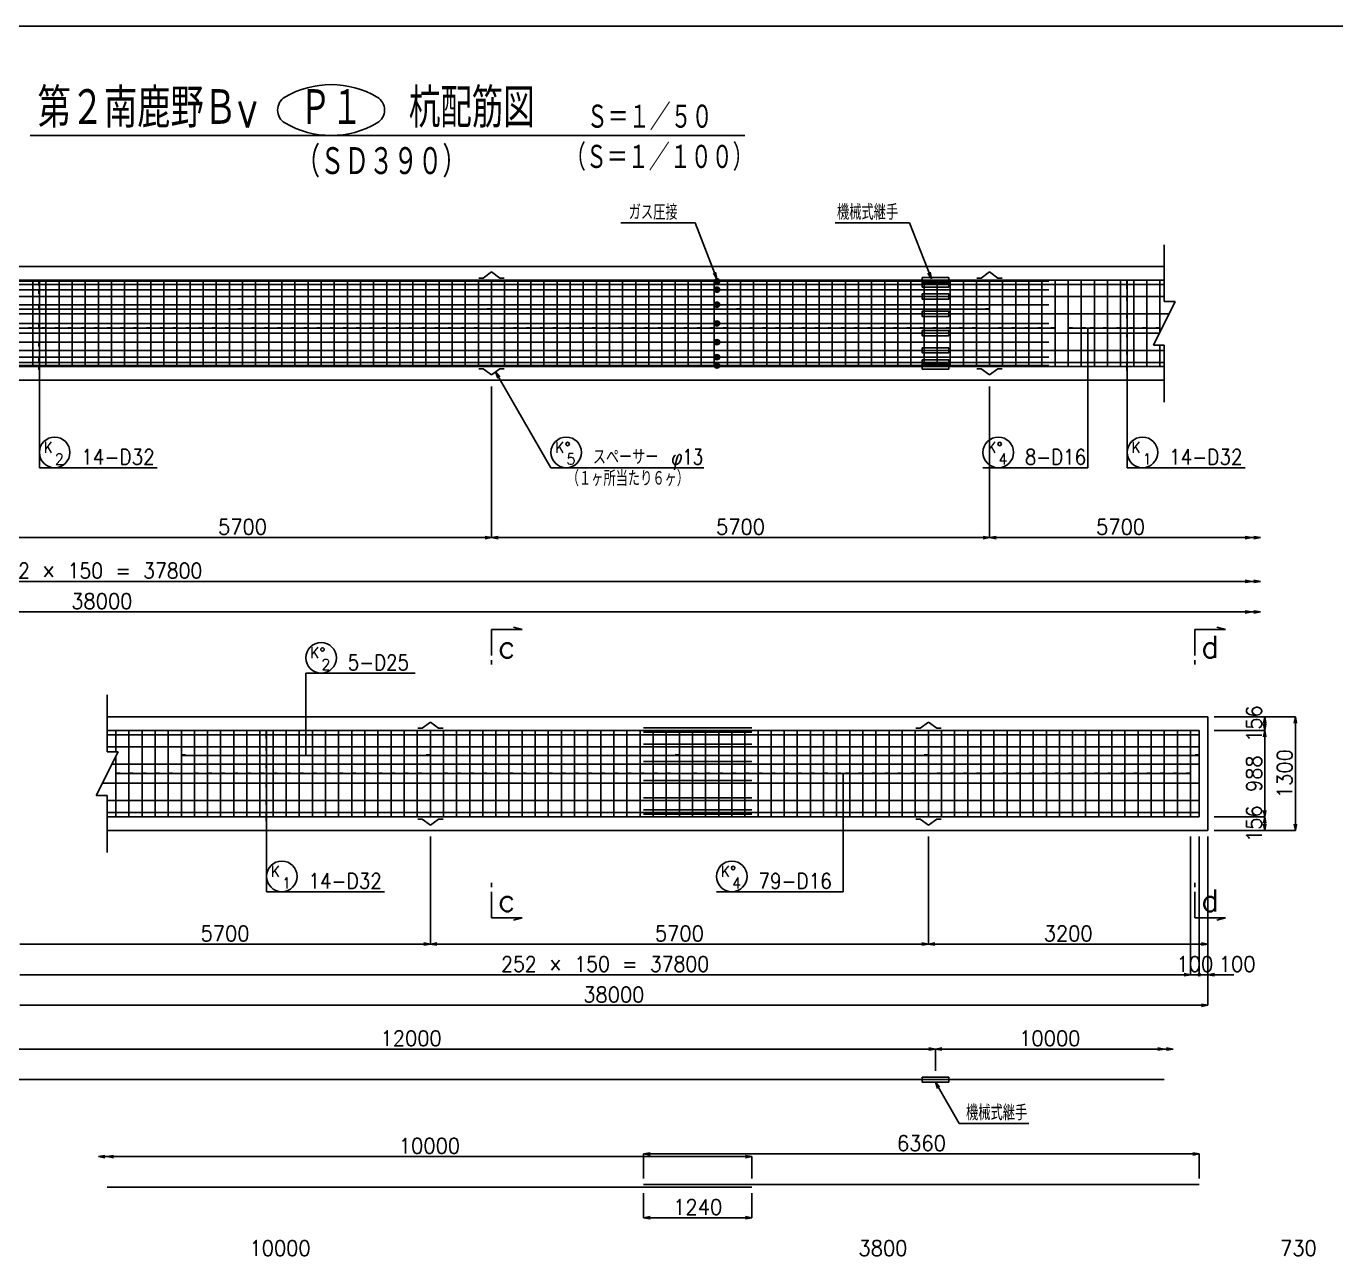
# Model space of a CAD drawing. Extents: x -19525 to 20025, y -14225 to 14225.
# Drawn here: x -3886 to 11103, y -215 to 13850 of the extents above; entities that cross this region are included whole.
import ezdxf
from ezdxf.enums import TextEntityAlignment as Align

# ---------------------------------------------------------------- set-up
doc = ezdxf.new("R2010")
doc.units = 0
doc.header["$LTSCALE"] = 0.2
doc.header["$MEASUREMENT"] = 0
doc.layers.get('0').update_dxf_attribs({"linetype": 'CONTINUOUS'})
for name, color, linetype in [('LAYER0001', 7, 'CONTINUOUS'), ('LAYER0002', 7, 'CONTINUOUS'), ('LAYER0003', 7, 'CONTINUOUS'), ('LAYER0004', 7, 'CONTINUOUS'), ('LAYER0005', 7, 'CONTINUOUS'), ('LAYER0006', 7, 'CONTINUOUS'), ('LAYER0015', 7, 'CONTINUOUS')]:
    doc.layers.add(name, color=color, linetype=linetype)
doc.styles.get("Standard").update_dxf_attribs({"font": 'txt.shx', "width": 0.8, "bigfont": 'bigfont.shx'})

# ---------------------------------------------------------------- blocks, each defined once
blk = doc.blocks.new('GROUP_1')
at = {"layer": 'LAYER0015', "color": 1, "linetype": 'Continuous'}
blk.add_line((-19525, 13850), (20025, 13850), dxfattribs=at)
blk = doc.blocks.new('GROUP_2')
at = {"layer": 'LAYER0015', "color": 2, "linetype": 'Continuous'}
for centre, radius, start, end in [((-396, 12140), 1042, 59.566, 120.434), ((-838, 12891), 171, 120.434, 239.566), ((45, 12891), 171, 300.434, 419.566), ((-396, 13642), 1042, 239.566, 300.434)]:
    blk.add_arc(centre, radius, start, end, dxfattribs=at)
blk = doc.blocks.new('GROUP_17')
at = {"color": 7, "linetype": 'Continuous'}
for p, q in [((9140, 11350), (9140, 10700)), ((9265, 10700), (9015, 10200)), ((9140, 10700), (9265, 10700)), ((9015, 10200), (9140, 10200)), ((9140, 10200), (9140, 9550))]:
    blk.add_line(p, q, dxfattribs=at)
blk = doc.blocks.new('GROUP_18')
at = {"layer": 'LAYER0002', "color": 6, "linetype": 'Continuous'}
for p, q in [((6367, 10974), (6673, 10974)), ((6367, 10974), (6367, 10914)), ((6673, 10974), (6673, 10914)), ((6367, 10914), (6673, 10914))]:
    blk.add_line(p, q, dxfattribs=at)
blk = doc.blocks.new('GROUP_27')
at = {"layer": 'LAYER0002', "color": 6, "linetype": 'Continuous'}
for p, q in [((6367, 10925), (6673, 10925)), ((6367, 10925), (6367, 10865)), ((6367, 10865), (6673, 10865)), ((6673, 10925), (6673, 10865))]:
    blk.add_line(p, q, dxfattribs=at)
blk = doc.blocks.new('GROUP_28')
at = {"layer": 'LAYER0002', "color": 6, "linetype": 'Continuous'}
for p, q in [((6367, 10788), (6673, 10788)), ((6367, 10788), (6367, 10728)), ((6367, 10728), (6673, 10728)), ((6673, 10788), (6673, 10728))]:
    blk.add_line(p, q, dxfattribs=at)
blk = doc.blocks.new('GROUP_29')
at = {"layer": 'LAYER0002', "color": 6, "linetype": 'Continuous'}
for p, q in [((6367, 10590), (6673, 10590)), ((6367, 10590), (6367, 10530)), ((6367, 10530), (6673, 10530)), ((6673, 10590), (6673, 10530))]:
    blk.add_line(p, q, dxfattribs=at)
blk = doc.blocks.new('GROUP_30')
at = {"layer": 'LAYER0002', "color": 6, "linetype": 'Continuous'}
for p, q in [((6367, 10370), (6673, 10370)), ((6367, 10370), (6367, 10310)), ((6673, 10370), (6673, 10310)), ((6367, 10310), (6673, 10310))]:
    blk.add_line(p, q, dxfattribs=at)
blk = doc.blocks.new('GROUP_31')
at = {"layer": 'LAYER0002', "color": 6, "linetype": 'Continuous'}
for p, q in [((6367, 10172), (6673, 10172)), ((6367, 10172), (6367, 10112)), ((6367, 10112), (6673, 10112)), ((6673, 10172), (6673, 10112))]:
    blk.add_line(p, q, dxfattribs=at)
blk = doc.blocks.new('GROUP_32')
at = {"layer": 'LAYER0002', "color": 6, "linetype": 'Continuous'}
for p, q in [((6367, 10035), (6673, 10035)), ((6367, 10035), (6367, 9975)), ((6367, 9975), (6673, 9975)), ((6673, 10035), (6673, 9975))]:
    blk.add_line(p, q, dxfattribs=at)
blk = doc.blocks.new('GROUP_33')
at = {"layer": 'LAYER0002', "color": 6, "linetype": 'Continuous'}
for p, q in [((6367, 9986), (6673, 9986)), ((6367, 9986), (6367, 9926)), ((6367, 9926), (6673, 9926)), ((6673, 9986), (6673, 9926))]:
    blk.add_line(p, q, dxfattribs=at)
blk = doc.blocks.new('GROUP_37')
at = {"layer": 'LAYER0001', "color": 4, "linetype": 'Continuous'}
for p, q in [((1345, 10969), (1295, 10969)), ((1345, 10969), (1440, 11039)), ((1535, 10969), (1440, 11039)), ((1585, 10969), (1535, 10969))]:
    blk.add_line(p, q, dxfattribs=at)
blk = doc.blocks.new('GROUP_38')
at = {"layer": 'LAYER0001', "color": 4, "linetype": 'Continuous'}
for p, q in [((7045, 10969), (6995, 10969)), ((7045, 10969), (7140, 11039)), ((7235, 10969), (7140, 11039)), ((7285, 10969), (7235, 10969))]:
    blk.add_line(p, q, dxfattribs=at)
blk = doc.blocks.new('GROUP_39')
at = {"layer": 'LAYER0001', "color": 4, "linetype": 'Continuous'}
for p, q in [((645, 5819), (740, 5889)), ((835, 5819), (740, 5889)), ((645, 5819), (595, 5819)), ((885, 5819), (835, 5819))]:
    blk.add_line(p, q, dxfattribs=at)
blk = doc.blocks.new('GROUP_40')
at = {"layer": 'LAYER0001', "color": 4, "linetype": 'Continuous'}
for p, q in [((6345, 5819), (6440, 5889)), ((6535, 5819), (6440, 5889)), ((6345, 5819), (6295, 5819)), ((6585, 5819), (6535, 5819))]:
    blk.add_line(p, q, dxfattribs=at)
blk = doc.blocks.new('GROUP_44')
at = {"layer": 'LAYER0001', "color": 4, "linetype": 'Continuous'}
for p, q in [((1345, 9931), (1295, 9931)), ((1345, 9931), (1440, 9861)), ((1535, 9931), (1440, 9861)), ((1585, 9931), (1535, 9931))]:
    blk.add_line(p, q, dxfattribs=at)
blk = doc.blocks.new('GROUP_45')
at = {"layer": 'LAYER0001', "color": 4, "linetype": 'Continuous'}
for p, q in [((7045, 9931), (6995, 9931)), ((7045, 9931), (7140, 9861)), ((7235, 9931), (7140, 9861)), ((7285, 9931), (7235, 9931))]:
    blk.add_line(p, q, dxfattribs=at)
blk = doc.blocks.new('GROUP_46')
at = {"layer": 'LAYER0001', "color": 4, "linetype": 'Continuous'}
for p, q in [((645, 4781), (595, 4781)), ((645, 4781), (740, 4711)), ((835, 4781), (740, 4711)), ((885, 4781), (835, 4781))]:
    blk.add_line(p, q, dxfattribs=at)
blk = doc.blocks.new('GROUP_47')
at = {"layer": 'LAYER0001', "color": 4, "linetype": 'Continuous'}
for p, q in [((6345, 4781), (6295, 4781)), ((6345, 4781), (6440, 4711)), ((6535, 4781), (6440, 4711)), ((6585, 4781), (6535, 4781))]:
    blk.add_line(p, q, dxfattribs=at)
blk = doc.blocks.new('GROUP_48')
at = {"color": 7, "linetype": 'Continuous'}
for p, q in [((-2960, 6200), (-2960, 5550)), ((-2835, 5550), (-3085, 5050)), ((-2960, 5550), (-2835, 5550)), ((-3085, 5050), (-2960, 5050)), ((-2960, 5050), (-2960, 4400))]:
    blk.add_line(p, q, dxfattribs=at)
blk = doc.blocks.new('GROUP_50')
at = {"layer": 'LAYER0002', "color": 6, "linetype": 'Continuous'}
for p, q in [((6367, 1830), (6673, 1830)), ((6367, 1830), (6367, 1770)), ((6673, 1830), (6673, 1770)), ((6367, 1770), (6673, 1770))]:
    blk.add_line(p, q, dxfattribs=at)
blk = doc.blocks.new('_OPEN30')
at = {"layer": 'LAYER0003', "color": 0, "linetype": 'Continuous'}
for q in [(-0.97, 0.26), (-0.97, -0.26)]:
    blk.add_line((0, 0), q, dxfattribs=at)
blk = doc.blocks.new('_TERM7_2')
at = {"layer": 'LAYER0004', "linetype": 'Continuous'}
blk.add_hatch(color=0, dxfattribs=at).paths.add_polyline_path([(0, 0), (0, 1), (-1, 1), (-1, 0)])

msp = doc.modelspace()

# ---------------------------------------------------------------- linework, layer by layer
at = {"color": 7, "linetype": 'Continuous'}
for p, q in [((9140, 11100), (-16260, 11100)), ((9140, 9800), (-16260, 9800)), ((9640, 5950), (-2960, 5950)), ((9640, 5950), (9640, 4650)), ((9640, 4650), (-2960, 4650))]:
    msp.add_line(p, q, dxfattribs=at)
at = {"layer": 'LAYER0001', "color": 4, "linetype": 'Continuous'}
for p, q in [((9140, 10944), (-17480, 10944)), ((9140, 10895), (-17480, 10895)), ((9140, 10758), (-17480, 10758)), ((9195, 10560), (-17480, 10560)), ((9085, 10340), (-17480, 10340)), ((9140, 10142), (-17480, 10142)), ((9140, 10005), (-17480, 10005)), ((9140, 9956), (-17480, 9956)), ((9540, 5794), (-2960, 5794)), ((9540, 5745), (-2960, 5745)), ((3180, 5824), (4420, 5824)), ((3180, 5775), (4420, 5775)), ((9540, 5608), (-2960, 5608)), ((3180, 5638), (4420, 5638)), ((9540, 5410), (-2905, 5410)), ((3180, 5440), (4420, 5440)), ((9540, 5190), (-3015, 5190)), ((3180, 5220), (4420, 5220)), ((9540, 4992), (-2960, 4992)), ((3180, 5022), (4420, 5022)), ((9540, 4855), (-2960, 4855)), ((9540, 4806), (-2960, 4806)), ((3180, 4885), (4420, 4885)), ((3180, 4836), (4420, 4836)), ((9140, 1800), (-17480, 1800)), ((9540, 600), (3180, 600)), ((-2960, 570), (4420, 570))]:
    msp.add_line(p, q, dxfattribs=at)
at = {"layer": 'LAYER0001', "color": 3, "linetype": 'Continuous'}
for p, q in [((7820, 10932), (-17480, 10932)), ((7820, 10836), (-17480, 10836)), ((7820, 10664), (-17480, 10664)), ((7820, 10450), (-17480, 10450)), ((7820, 10236), (-17480, 10236)), ((7820, 10064), (-17480, 10064)), ((7820, 9968), (-17480, 9968))]:
    msp.add_line(p, q, dxfattribs=at)
for centre, radius in [((4020, 10932), 30), ((4020, 10932), 20), ((4020, 10836), 30), ((4020, 10836), 20), ((4020, 10932), 10), ((4020, 10836), 10), ((4020, 10664), 30), ((4020, 10664), 20), ((4020, 10664), 10), ((4020, 10450), 30), ((4020, 10450), 20), ((4020, 10450), 10), ((4020, 10236), 30), ((4020, 10236), 20), ((4020, 10236), 10), ((4020, 10064), 30), ((4020, 10064), 20), ((4020, 10064), 10), ((4020, 9968), 30), ((4020, 9968), 20), ((4020, 9968), 10)]:
    msp.add_circle(centre, radius, dxfattribs=at)
at = {"layer": 'LAYER0002', "color": 6, "linetype": 'Continuous'}
for p, q in [((-3810, 10944), (-3810, 9956)), ((-3660, 10944), (-3660, 9956)), ((-3510, 10944), (-3510, 9956)), ((-3360, 10944), (-3360, 9956)), ((-3210, 10944), (-3210, 9956)), ((-3060, 10944), (-3060, 9956)), ((-2910, 10944), (-2910, 9956)), ((-2760, 10944), (-2760, 9956)), ((-2610, 10944), (-2610, 9956)), ((-2460, 10944), (-2460, 9956)), ((-2310, 10944), (-2310, 9956)), ((-2160, 10944), (-2160, 9956)), ((-2010, 10944), (-2010, 9956)), ((-1860, 10944), (-1860, 9956)), ((-1710, 10944), (-1710, 9956)), ((-1560, 10944), (-1560, 9956)), ((-1260, 10944), (-1260, 9956)), ((-1110, 10944), (-1110, 9956)), ((-960, 10944), (-960, 9956)), ((-810, 10944), (-810, 9956)), ((-660, 10944), (-660, 9956)), ((-510, 10944), (-510, 9956)), ((-360, 10944), (-360, 9956)), ((-210, 10944), (-210, 9956)), ((-60, 10944), (-60, 9956)), ((90, 10944), (90, 9956)), ((240, 10944), (240, 9956)), ((390, 10944), (390, 9956)), ((540, 10944), (540, 9956)), ((690, 10944), (690, 9956)), ((840, 10944), (840, 9956)), ((990, 10944), (990, 9956)), ((1140, 10944), (1140, 9956)), ((1290, 10944), (1290, 9956)), ((1590, 10944), (1590, 9956)), ((1740, 10944), (1740, 9956)), ((1890, 10944), (1890, 9956)), ((2040, 10944), (2040, 9956)), ((2190, 10944), (2190, 9956)), ((2340, 10944), (2340, 9956)), ((2490, 10944), (2490, 9956)), ((2640, 10944), (2640, 9956)), ((2790, 10944), (2790, 9956)), ((2940, 10944), (2940, 9956)), ((3090, 10944), (3090, 9956)), ((3240, 10944), (3240, 9956)), ((3390, 10944), (3390, 9956)), ((3540, 10944), (3540, 9956)), ((3690, 10944), (3690, 9956)), ((3840, 10944), (3840, 9956)), ((3990, 10944), (3990, 9956)), ((4140, 10944), (4140, 9956)), ((4440, 10944), (4440, 9956)), ((4590, 10944), (4590, 9956)), ((4740, 10944), (4740, 9956)), ((4890, 10944), (4890, 9956)), ((5040, 10944), (5040, 9956)), ((5190, 10944), (5190, 9956)), ((5340, 10944), (5340, 9956)), ((5490, 10944), (5490, 9956)), ((5640, 10944), (5640, 9956)), ((5790, 10944), (5790, 9956)), ((5940, 10944), (5940, 9956)), ((6090, 10944), (6090, 9956)), ((6240, 10944), (6240, 9956)), ((6390, 10944), (6390, 9956)), ((6540, 10944), (6540, 9956)), ((6690, 10944), (6690, 9956)), ((6840, 10944), (6840, 9956)), ((6990, 10944), (6990, 9956)), ((7290, 10944), (7290, 9956)), ((7440, 10944), (7440, 9956)), ((7590, 10944), (7590, 9956)), ((7740, 10944), (7740, 9956)), ((7890, 10944), (7890, 9956)), ((8040, 10944), (8040, 9956)), ((8190, 10944), (8190, 9956)), ((8340, 10944), (8340, 9956)), ((8490, 10944), (8490, 9956)), ((8640, 10944), (8640, 9956)), ((8790, 10944), (8790, 9956)), ((8940, 10944), (8940, 9956)), ((9090, 10944), (9090, 10350)), ((9090, 10200), (9090, 9956)), ((-2860, 5794), (-2860, 5550)), ((-2710, 5794), (-2710, 4806)), ((-2560, 5794), (-2560, 4806)), ((-2410, 5794), (-2410, 4806)), ((-2260, 5794), (-2260, 4806)), ((-1960, 5794), (-1960, 4806)), ((-1810, 5794), (-1810, 4806)), ((-1660, 5794), (-1660, 4806)), ((-1510, 5794), (-1510, 4806)), ((-1360, 5794), (-1360, 4806)), ((-1210, 5794), (-1210, 4806)), ((-1060, 5794), (-1060, 4806)), ((-910, 5794), (-910, 4806)), ((-760, 5794), (-760, 4806)), ((-610, 5794), (-610, 4806)), ((-460, 5794), (-460, 4806)), ((-310, 5794), (-310, 4806)), ((-160, 5794), (-160, 4806)), ((-10, 5794), (-10, 4806)), ((140, 5794), (140, 4806)), ((290, 5794), (290, 4806)), ((440, 5794), (440, 4806)), ((590, 5794), (590, 4806)), ((890, 5794), (890, 4806)), ((1040, 5794), (1040, 4806)), ((1190, 5794), (1190, 4806)), ((1340, 5794), (1340, 4806)), ((1490, 5794), (1490, 4806)), ((1640, 5794), (1640, 4806)), ((1790, 5794), (1790, 4806)), ((1940, 5794), (1940, 4806)), ((2090, 5794), (2090, 4806)), ((2240, 5794), (2240, 4806)), ((2390, 5794), (2390, 4806)), ((2540, 5794), (2540, 4806)), ((2690, 5794), (2690, 4806)), ((2840, 5794), (2840, 4806)), ((2990, 5794), (2990, 4806)), ((3140, 5794), (3140, 4806)), ((3290, 5794), (3290, 4806)), ((3440, 5794), (3440, 4806)), ((3740, 5794), (3740, 4806)), ((3890, 5794), (3890, 4806)), ((4040, 5794), (4040, 4806)), ((4190, 5794), (4190, 4806)), ((4340, 5794), (4340, 4806)), ((4490, 5794), (4490, 4806)), ((4640, 5794), (4640, 4806)), ((4790, 5794), (4790, 4806)), ((4940, 5794), (4940, 4806)), ((5090, 5794), (5090, 4806)), ((5240, 5794), (5240, 4806)), ((5390, 5794), (5390, 4806)), ((5540, 5794), (5540, 4806)), ((5690, 5794), (5690, 4806)), ((5840, 5794), (5840, 4806)), ((5990, 5794), (5990, 4806)), ((6140, 5794), (6140, 4806)), ((6290, 5794), (6290, 4806)), ((6590, 5794), (6590, 4806)), ((6740, 5794), (6740, 4806)), ((6890, 5794), (6890, 4806)), ((7040, 5794), (7040, 4806)), ((7190, 5794), (7190, 4806)), ((7340, 5794), (7340, 4806)), ((7490, 5794), (7490, 4806)), ((7640, 5794), (7640, 4806)), ((7790, 5794), (7790, 4806)), ((7940, 5794), (7940, 4806)), ((8090, 5794), (8090, 4806)), ((8240, 5794), (8240, 4806)), ((8390, 5794), (8390, 4806)), ((8540, 5794), (8540, 4806)), ((8690, 5794), (8690, 4806)), ((8840, 5794), (8840, 4806)), ((8990, 5794), (8990, 4806)), ((9140, 5794), (9140, 4806)), ((9290, 5794), (9290, 4806)), ((9440, 5794), (9440, 4806)), ((-2860, 5500), (-2860, 4806))]:
    msp.add_line(p, q, dxfattribs=at)
at = {"layer": 'LAYER0002', "color": 3, "linetype": 'Continuous'}
for p, q in [((-1410, 10944), (-1410, 9956)), ((1440, 10944), (1440, 9956)), ((4290, 10944), (4290, 9956)), ((7140, 10944), (7140, 9956)), ((-2110, 5794), (-2110, 4806)), ((740, 5794), (740, 4806)), ((3590, 5794), (3590, 4806)), ((6440, 5794), (6440, 4806)), ((9540, 5794), (9540, 4806))]:
    msp.add_line(p, q, dxfattribs=at)
at = {"layer": 'LAYER0003', "color": 2, "linetype": 'Continuous'}
for p, q in [((1440, 9730), (1440, 8000)), ((7140, 9730), (7140, 8000)), ((-4260, 8000), (1440, 8000)), ((1440, 8000), (7140, 8000)), ((7140, 8000), (10140, 8000)), ((10140, 8000), (10240, 8000)), ((-16260, 7500), (10140, 7500)), ((10140, 7500), (10240, 7500)), ((-16260, 7150), (10140, 7150)), ((10140, 7150), (10240, 7150)), ((9710, 5950), (10640, 5950)), ((10290, 5794), (10290, 5950)), ((10640, 4650), (10640, 5950)), ((9710, 5794), (10290, 5794)), ((10290, 4806), (10290, 5794)), ((9710, 4806), (10290, 4806)), ((10290, 4650), (10290, 4806)), ((9710, 4650), (10640, 4650)), ((740, 4580), (740, 3350)), ((6440, 4580), (6440, 3350)), ((9440, 4580), (9440, 3000)), ((9540, 4580), (9540, 3000)), ((9640, 4580), (9640, 2650)), ((-3960, 3350), (740, 3350)), ((740, 3350), (6440, 3350)), ((6440, 3350), (9640, 3350)), ((-3960, 3000), (9440, 3000)), ((9440, 3000), (9540, 3000)), ((9540, 3000), (9640, 3000)), ((9937, 3000), (9640, 3000)), ((-3960, 2650), (9640, 2650)), ((-5480, 2150), (6520, 2150)), ((6520, 1900), (6520, 2150)), ((6520, 2150), (9140, 2150)), ((9140, 2150), (9240, 2150)), ((-2960, 920), (-3060, 920)), ((-2960, 920), (4420, 920)), ((3180, 670), (3180, 950)), ((3180, 950), (9540, 950)), ((4420, 670), (4420, 920)), ((9540, 670), (9540, 950)), ((3180, 500), (3180, 220)), ((4420, 500), (4420, 220)), ((3180, 220), (4420, 220))]:
    msp.add_line(p, q, dxfattribs=at)
for radius in [14, 7]:
    msp.add_circle((9540, 3000), radius, dxfattribs=at)
at = {"layer": 'LAYER0004', "color": 2, "linetype": 'Continuous'}
for p, q in [((4020, 10962), (3770, 11600)), ((6474, 10962), (6224, 11600)), ((8715, 10944), (8715, 8800)), ((8715, 10869), (8715, 10944)), ((-3735, 10932), (-3735, 8800)), ((-3735, 10857), (-3735, 10932)), ((-3735, 10761), (-3735, 10836)), ((8715, 10820), (8715, 10895)), ((-3735, 10589), (-3735, 10664)), ((8715, 10683), (8715, 10758)), ((8715, 10485), (8715, 10560)), ((-3735, 10375), (-3735, 10450)), ((-3735, 10161), (-3735, 10236)), ((8715, 10265), (8715, 10340)), ((-3735, 9989), (-3735, 10064)), ((8715, 10067), (8715, 10142)), ((-3735, 9893), (-3735, 9968)), ((1487, 9896), (2120, 8800)), ((8715, 9930), (8715, 10005)), ((8715, 9881), (8715, 9956)), ((-3735, 8800), (-2385, 8800)), ((2120, 8800), (3870, 8800)), ((8715, 8800), (10065, 8800)), ((-1135, 5794), (-1135, 3950)), ((-1135, 5719), (-1135, 5794)), ((-1135, 5670), (-1135, 5745)), ((-1135, 5533), (-1135, 5608)), ((-1135, 5335), (-1135, 5410)), ((-1135, 5115), (-1135, 5190)), ((-1135, 4917), (-1135, 4992)), ((-1135, 4780), (-1135, 4855)), ((-1135, 4731), (-1135, 4806)), ((-1135, 3950), (215, 3950)), ((6520, 1770), (6791, 1300))]:
    msp.add_line(p, q, dxfattribs=at)
for centre in [(-3560, 8975), (2295, 8975), (8890, 8975), (-960, 4125)]:
    msp.add_circle(centre, 175, dxfattribs=at)
at = {"layer": 'LAYER0004', "color": 6, "linetype": 'Continuous'}
msp.add_circle((2311, 9071), 20, dxfattribs=at)
at = {"layer": 'LAYER0005', "color": 2, "linetype": 'Continuous'}
for p, q in [((3770, 11600), (2920, 11600)), ((6224, 11600), (5374, 11600)), ((7140, 10612), (-15660, 10612)), ((-1485, 10612), (-1410, 10612)), ((1365, 10612), (1440, 10612)), ((4215, 10612), (4290, 10612)), ((7065, 10612), (7140, 10612)), ((-13410, 10395), (7890, 10395)), ((-3885, 10395), (-3810, 10395)), ((-3735, 10395), (-3660, 10395)), ((-3585, 10395), (-3510, 10395)), ((-3435, 10395), (-3360, 10395)), ((-3285, 10395), (-3210, 10395)), ((-3135, 10395), (-3060, 10395)), ((-2985, 10395), (-2910, 10395)), ((-2835, 10395), (-2760, 10395)), ((-2685, 10395), (-2610, 10395)), ((-2535, 10395), (-2460, 10395)), ((-2385, 10395), (-2310, 10395)), ((-2235, 10395), (-2160, 10395)), ((-2085, 10395), (-2010, 10395)), ((-1935, 10395), (-1860, 10395)), ((-1785, 10395), (-1710, 10395)), ((-1635, 10395), (-1560, 10395)), ((-1335, 10395), (-1260, 10395)), ((-1185, 10395), (-1110, 10395)), ((-1035, 10395), (-960, 10395)), ((-885, 10395), (-810, 10395)), ((-735, 10395), (-660, 10395)), ((-585, 10395), (-510, 10395)), ((-435, 10395), (-360, 10395)), ((-285, 10395), (-210, 10395)), ((-135, 10395), (-60, 10395)), ((15, 10395), (90, 10395)), ((165, 10395), (240, 10395)), ((315, 10395), (390, 10395)), ((465, 10395), (540, 10395)), ((615, 10395), (690, 10395)), ((765, 10395), (840, 10395)), ((915, 10395), (990, 10395)), ((1065, 10395), (1140, 10395)), ((1215, 10395), (1290, 10395)), ((1515, 10395), (1590, 10395)), ((1665, 10395), (1740, 10395)), ((1815, 10395), (1890, 10395)), ((1965, 10395), (2040, 10395)), ((2115, 10395), (2190, 10395)), ((2265, 10395), (2340, 10395)), ((2415, 10395), (2490, 10395)), ((2565, 10395), (2640, 10395)), ((2715, 10395), (2790, 10395)), ((2865, 10395), (2940, 10395)), ((3015, 10395), (3090, 10395)), ((3165, 10395), (3240, 10395)), ((3315, 10395), (3390, 10395)), ((3465, 10395), (3540, 10395)), ((3615, 10395), (3690, 10395)), ((3765, 10395), (3840, 10395)), ((3915, 10395), (3990, 10395)), ((4065, 10395), (4140, 10395)), ((4365, 10395), (4440, 10395)), ((4515, 10395), (4590, 10395)), ((4665, 10395), (4740, 10395)), ((4815, 10395), (4890, 10395)), ((4965, 10395), (5040, 10395)), ((5115, 10395), (5190, 10395)), ((5265, 10395), (5340, 10395)), ((5415, 10395), (5490, 10395)), ((5565, 10395), (5640, 10395)), ((5715, 10395), (5790, 10395)), ((5865, 10395), (5940, 10395)), ((6015, 10395), (6090, 10395)), ((6165, 10395), (6240, 10395)), ((6315, 10395), (6390, 10395)), ((6465, 10395), (6540, 10395)), ((6615, 10395), (6690, 10395)), ((6765, 10395), (6840, 10395)), ((6915, 10395), (6990, 10395)), ((7215, 10395), (7290, 10395)), ((7365, 10395), (7440, 10395)), ((7515, 10395), (7590, 10395)), ((7665, 10395), (7740, 10395)), ((7815, 10395), (7890, 10395)), ((8040, 10395), (9090, 10395)), ((8115, 10395), (8040, 10395)), ((8265, 10395), (8190, 10395)), ((8265, 10395), (8265, 8800)), ((8265, 10395), (8340, 10395)), ((8415, 10395), (8490, 10395)), ((8565, 10395), (8640, 10395)), ((8715, 10395), (8790, 10395)), ((8865, 10395), (8940, 10395)), ((9015, 10395), (9090, 10395)), ((7065, 8800), (8265, 8800)), ((-685, 6450), (-685, 5509)), ((-685, 6450), (565, 6450)), ((-2110, 5509), (9540, 5509)), ((-2035, 5509), (-2110, 5509)), ((665, 5509), (740, 5509)), ((3515, 5509), (3590, 5509)), ((6365, 5509), (6440, 5509)), ((9465, 5509), (9540, 5509)), ((9440, 5300), (-2860, 5300)), ((-2785, 5300), (-2860, 5300)), ((-2635, 5300), (-2710, 5300)), ((-2485, 5300), (-2560, 5300)), ((-2335, 5300), (-2410, 5300)), ((-2185, 5300), (-2260, 5300)), ((-1885, 5300), (-1960, 5300)), ((-1735, 5300), (-1810, 5300)), ((-1585, 5300), (-1660, 5300)), ((-1435, 5300), (-1510, 5300)), ((-1285, 5300), (-1360, 5300)), ((-1135, 5300), (-1210, 5300)), ((-985, 5300), (-1060, 5300)), ((-835, 5300), (-910, 5300)), ((-685, 5300), (-760, 5300)), ((-535, 5300), (-610, 5300)), ((-385, 5300), (-460, 5300)), ((-235, 5300), (-310, 5300)), ((-85, 5300), (-160, 5300)), ((65, 5300), (-10, 5300)), ((215, 5300), (140, 5300)), ((365, 5300), (290, 5300)), ((515, 5300), (440, 5300)), ((665, 5300), (590, 5300)), ((965, 5300), (890, 5300)), ((1115, 5300), (1040, 5300)), ((1265, 5300), (1190, 5300)), ((1415, 5300), (1340, 5300)), ((1565, 5300), (1490, 5300)), ((1715, 5300), (1640, 5300)), ((1865, 5300), (1790, 5300)), ((2015, 5300), (1940, 5300)), ((2165, 5300), (2090, 5300)), ((2315, 5300), (2240, 5300)), ((2465, 5300), (2390, 5300)), ((2615, 5300), (2540, 5300)), ((2765, 5300), (2690, 5300)), ((2915, 5300), (2840, 5300)), ((3065, 5300), (2990, 5300)), ((3215, 5300), (3140, 5300)), ((3365, 5300), (3290, 5300)), ((3515, 5300), (3440, 5300)), ((3815, 5300), (3740, 5300)), ((3965, 5300), (3890, 5300)), ((4115, 5300), (4040, 5300)), ((4265, 5300), (4190, 5300)), ((4415, 5300), (4340, 5300)), ((4565, 5300), (4490, 5300)), ((4715, 5300), (4640, 5300)), ((4865, 5300), (4790, 5300)), ((5015, 5300), (4940, 5300)), ((5165, 5300), (5090, 5300)), ((5315, 5300), (5240, 5300)), ((5465, 5300), (5390, 5300)), ((5465, 5300), (5465, 3950)), ((5465, 5300), (5540, 5300)), ((5615, 5300), (5690, 5300)), ((5765, 5300), (5840, 5300)), ((5915, 5300), (5990, 5300)), ((6065, 5300), (6140, 5300)), ((6215, 5300), (6290, 5300)), ((6515, 5300), (6590, 5300)), ((6665, 5300), (6740, 5300)), ((6815, 5300), (6890, 5300)), ((6965, 5300), (7040, 5300)), ((7115, 5300), (7190, 5300)), ((7265, 5300), (7340, 5300)), ((7415, 5300), (7490, 5300)), ((7565, 5300), (7640, 5300)), ((7715, 5300), (7790, 5300)), ((7865, 5300), (7940, 5300)), ((8015, 5300), (8090, 5300)), ((8165, 5300), (8240, 5300)), ((8315, 5300), (8390, 5300)), ((8465, 5300), (8540, 5300)), ((8615, 5300), (8690, 5300)), ((8765, 5300), (8840, 5300)), ((8915, 5300), (8990, 5300)), ((9065, 5300), (9140, 5300)), ((9215, 5300), (9290, 5300)), ((9365, 5300), (9440, 5300)), ((4015, 3950), (5465, 3950)), ((6791, 1300), (7591, 1300))]:
    msp.add_line(p, q, dxfattribs=at)
for centre in [(7240, 8975), (-510, 6625), (4190, 4125)]:
    msp.add_circle(centre, 175, dxfattribs=at)
at = {"layer": 'LAYER0005', "color": 6, "linetype": 'Continuous'}
for centre in [(7256, 9071), (-494, 6721), (4206, 4221)]:
    msp.add_circle(centre, 20, dxfattribs=at)
at = {"layer": 'LAYER0006', "color": 3, "linetype": 'Continuous'}
for p, q in [((1440, 6650), (1440, 6950)), ((1440, 6950), (1790, 6950)), ((1790, 6950), (1693, 6976)), ((9490, 6650), (9490, 6950)), ((9490, 6950), (9840, 6950)), ((9840, 6950), (9743, 6976)), ((1440, 6550), (1440, 6600)), ((9490, 6550), (9490, 6600)), ((1440, 4050), (1440, 4000)), ((9490, 4050), (9490, 4000)), ((1440, 3950), (1440, 3650)), ((9490, 3950), (9490, 3650)), ((1440, 3650), (1790, 3650)), ((1790, 3650), (1693, 3624)), ((9490, 3650), (9840, 3650)), ((9840, 3650), (9743, 3624))]:
    msp.add_line(p, q, dxfattribs=at)
at = {"layer": 'LAYER0015', "color": 3, "linetype": 'Continuous'}
msp.add_line((-3839, 12600), (4339, 12600), dxfattribs=at)

# ---------------------------------------------------------------- block references
at = {"linetype": 'Continuous'}
for name in ['GROUP_1', 'GROUP_2', 'GROUP_17', 'GROUP_37', 'GROUP_18', 'GROUP_38', 'GROUP_27', 'GROUP_28', 'GROUP_29', 'GROUP_30', 'GROUP_31', 'GROUP_44', 'GROUP_32', 'GROUP_33', 'GROUP_45', 'GROUP_48', 'GROUP_39', 'GROUP_40', 'GROUP_46', 'GROUP_47', 'GROUP_50']:
    msp.add_blockref(name, (0, 0), dxfattribs=at)
at = {"layer": 'LAYER0003', "color": 2, "linetype": 'Continuous', "xscale": 76.46601831087537, "yscale": 50.31938088706952}
for p, rotation in [((1440, 8000), 360), ((1440, 8000), 180), ((7140, 8000), 360), ((7140, 8000), 180), ((10140, 8000), 360), ((10240, 8000), 360), ((10140, 7500), 360), ((10240, 7500), 360), ((10140, 7150), 360), ((10240, 7150), 360), ((10290, 5950), 90), ((10290, 5794), 270), ((10640, 5950), 90), ((10290, 5794), 90), ((10290, 4806), 270), ((10290, 4806), 90), ((10290, 4650), 270), ((10640, 4650), 270), ((740, 3350), 360), ((740, 3350), 180), ((6440, 3350), 360), ((6440, 3350), 180), ((9640, 3350), 360), ((9440, 3000), 360), ((9640, 3000), 180), ((9640, 2650), 360), ((6520, 2150), 360), ((6520, 2150), 180), ((9140, 2150), 360), ((9240, 2150), 360), ((-3060, 920), 180), ((-2960, 920), 180), ((3180, 950), 180), ((4420, 920), 360), ((9540, 950), 360), ((3180, 220), 180), ((4420, 220), 360)]:
    msp.add_blockref('_OPEN30', p, dxfattribs=dict(at, rotation=rotation))
at = {"layer": 'LAYER0004', "color": 2, "linetype": 'Continuous'}
for name, p, xscale, yscale, rotation in [('_OPEN30', (4020, 10962), 76.46601831087537, 50.31938088706952, 291.3859487380233), ('_OPEN30', (6474, 10962), 76.46601831087537, 50.31938088706952, 291.3859487380233), ('_TERM7_2', (8715, 10944), 50, 15, 450), ('_TERM7_2', (-3735, 10932), 50, 15, 450), ('_TERM7_2', (-3735, 10836), 50, 15, 450), ('_TERM7_2', (8715, 10895), 50, 15, 450), ('_TERM7_2', (-3735, 10664), 50, 15, 450), ('_TERM7_2', (8715, 10758), 50, 15, 450), ('_TERM7_2', (8715, 10560), 50, 15, 450), ('_TERM7_2', (-3735, 10450), 50, 15, 450), ('_TERM7_2', (-3735, 10236), 50, 15, 450), ('_TERM7_2', (8715, 10340), 50, 15, 450), ('_TERM7_2', (-3735, 10064), 50, 15, 450), ('_TERM7_2', (8715, 10142), 50, 15, 450), ('_TERM7_2', (-3735, 9968), 50, 15, 450), ('_OPEN30', (1487, 9896), 76.46601831087537, 50.31938088706952, 120), ('_TERM7_2', (8715, 10005), 50, 15, 450), ('_TERM7_2', (8715, 9956), 50, 15, 450), ('_TERM7_2', (-1135, 5794), 50, 15, 450), ('_TERM7_2', (-1135, 5745), 50, 15, 450), ('_TERM7_2', (-1135, 5608), 50, 15, 450), ('_TERM7_2', (-1135, 5410), 50, 15, 450), ('_TERM7_2', (-1135, 5190), 50, 15, 450), ('_TERM7_2', (-1135, 4992), 50, 15, 450), ('_TERM7_2', (-1135, 4855), 50, 15, 450), ('_TERM7_2', (-1135, 4806), 50, 15, 450), ('_OPEN30', (6520, 1770), 76.46601831087537, 50.31938088706952, 119.9999999999999)]:
    msp.add_blockref(name, p, dxfattribs=dict(at, xscale=xscale, yscale=yscale, rotation=rotation))
at = {"layer": 'LAYER0005', "color": 2, "linetype": 'Continuous', "xscale": 50}
for p, yscale, rotation in [((-1410, 10612), 15, 360), ((1440, 10612), 15, 360), ((4290, 10612), 15, 360), ((7140, 10612), 15, 360), ((-3810, 10395), 15, 360), ((-3660, 10395), 15, 360), ((-3510, 10395), 15, 360), ((-3360, 10395), 15, 360), ((-3210, 10395), 15, 360), ((-3060, 10395), 15, 360), ((-2910, 10395), 15, 360), ((-2760, 10395), 15, 360), ((-2610, 10395), 15, 360), ((-2460, 10395), 15, 360), ((-2310, 10395), 15, 360), ((-2160, 10395), 15, 360), ((-2010, 10395), 15, 360), ((-1860, 10395), 15, 360), ((-1710, 10395), 15, 360), ((-1560, 10395), 15, 360), ((-1260, 10395), 15, 360), ((-1110, 10395), 15, 360), ((-960, 10395), 15, 360), ((-810, 10395), 15, 360), ((-660, 10395), 15, 360), ((-510, 10395), 15, 360), ((-360, 10395), 15, 360), ((-210, 10395), 15, 360), ((-60, 10395), 15, 360), ((90, 10395), 15, 360), ((240, 10395), 15, 360), ((390, 10395), 15, 360), ((540, 10395), 15, 360), ((690, 10395), 15, 360), ((840, 10395), 15, 360), ((990, 10395), 15, 360), ((1140, 10395), 15, 360), ((1290, 10395), 15, 360), ((1590, 10395), 15, 360), ((1740, 10395), 15, 360), ((1890, 10395), 15, 360), ((2040, 10395), 15, 360), ((2190, 10395), 15, 360), ((2340, 10395), 15, 360), ((2490, 10395), 15, 360), ((2640, 10395), 15, 360), ((2790, 10395), 15, 360), ((2940, 10395), 15, 360), ((3090, 10395), 15, 360), ((3240, 10395), 15, 360), ((3390, 10395), 15, 360), ((3540, 10395), 15, 360), ((3690, 10395), 15, 360), ((3840, 10395), 15, 360), ((3990, 10395), 15, 360), ((4140, 10395), 15, 360), ((4440, 10395), 15, 360), ((4590, 10395), 15, 360), ((4740, 10395), 15, 360), ((4890, 10395), 15, 360), ((5040, 10395), 15, 360), ((5190, 10395), 15, 360), ((5340, 10395), 15, 360), ((5490, 10395), 15, 360), ((5640, 10395), 15, 360), ((5790, 10395), 15, 360), ((5940, 10395), 15, 360), ((6090, 10395), 15, 360), ((6240, 10395), 15, 360), ((6390, 10395), 15, 360), ((6540, 10395), 15, 360), ((6690, 10395), 15, 360), ((6840, 10395), 15, 360), ((6990, 10395), 15, 360), ((7290, 10395), 15, 360), ((7440, 10395), 15, 360), ((7590, 10395), 15, 360), ((7740, 10395), 15, 360), ((7890, 10395), 15, 360), ((8040, 10395), -15, 180), ((8190, 10395), -15, 180), ((8340, 10395), 15, 360), ((8490, 10395), 15, 360), ((8640, 10395), 15, 360), ((8790, 10395), 15, 360), ((8940, 10395), 15, 360), ((9090, 10395), 15, 360), ((-2110, 5509), -15, 180), ((740, 5509), 15, 360), ((3590, 5509), 15, 360), ((6440, 5509), 15, 360), ((9540, 5509), 15, 360), ((-2860, 5300), -15, 180), ((-2710, 5300), -15, 180), ((-2560, 5300), -15, 180), ((-2410, 5300), -15, 180), ((-2260, 5300), -15, 180), ((-1960, 5300), -15, 180), ((-1810, 5300), -15, 180), ((-1660, 5300), -15, 180), ((-1510, 5300), -15, 180), ((-1360, 5300), -15, 180), ((-1210, 5300), -15, 180), ((-1060, 5300), -15, 180), ((-910, 5300), -15, 180), ((-760, 5300), -15, 180), ((-610, 5300), -15, 180), ((-460, 5300), -15, 180), ((-310, 5300), -15, 180), ((-160, 5300), -15, 180), ((-10, 5300), -15, 180), ((140, 5300), -15, 180), ((290, 5300), -15, 180), ((440, 5300), -15, 180), ((590, 5300), -15, 180), ((890, 5300), -15, 180), ((1040, 5300), -15, 180), ((1190, 5300), -15, 180), ((1340, 5300), -15, 180), ((1490, 5300), -15, 180), ((1640, 5300), -15, 180), ((1790, 5300), -15, 180), ((1940, 5300), -15, 180), ((2090, 5300), -15, 180), ((2240, 5300), -15, 180), ((2390, 5300), -15, 180), ((2540, 5300), -15, 180), ((2690, 5300), -15, 180), ((2840, 5300), -15, 180), ((2990, 5300), -15, 180), ((3140, 5300), -15, 180), ((3290, 5300), -15, 180), ((3440, 5300), -15, 180), ((3740, 5300), -15, 180), ((3890, 5300), -15, 180), ((4040, 5300), -15, 180), ((4190, 5300), -15, 180), ((4340, 5300), -15, 180), ((4490, 5300), -15, 180), ((4640, 5300), -15, 180), ((4790, 5300), -15, 180), ((4940, 5300), -15, 180), ((5090, 5300), -15, 180), ((5240, 5300), -15, 180), ((5390, 5300), -15, 180), ((5540, 5300), 15, 360), ((5690, 5300), 15, 360), ((5840, 5300), 15, 360), ((5990, 5300), 15, 360), ((6140, 5300), 15, 360), ((6290, 5300), 15, 360), ((6590, 5300), 15, 360), ((6740, 5300), 15, 360), ((6890, 5300), 15, 360), ((7040, 5300), 15, 360), ((7190, 5300), 15, 360), ((7340, 5300), 15, 360), ((7490, 5300), 15, 360), ((7640, 5300), 15, 360), ((7790, 5300), 15, 360), ((7940, 5300), 15, 360), ((8090, 5300), 15, 360), ((8240, 5300), 15, 360), ((8390, 5300), 15, 360), ((8540, 5300), 15, 360), ((8690, 5300), 15, 360), ((8840, 5300), 15, 360), ((8990, 5300), 15, 360), ((9140, 5300), 15, 360), ((9290, 5300), 15, 360), ((9440, 5300), 15, 360)]:
    msp.add_blockref('_TERM7_2', p, dxfattribs=dict(at, yscale=yscale, rotation=rotation))

# ---------------------------------------------------------------- texts
at = {"color": 3, "width": 0.736842}
msp.add_text('（ＳＤ３９０）', height=350, dxfattribs=at).set_placement((-802, 12125), (1158, 12125), align=Align.FIT)
at = {"layer": 'LAYER0003', "color": 6}
for s, width, p, p2 in [('5700', 0.96, (-1690, 8035), (-1130, 8035)), ('5700', 0.96, (4010, 8035), (4570, 8035)), ('5700', 0.96, (8360, 8035), (8920, 8035)), ('252 × 150 = 37800', 0.942263, (-4250, 7535), (-1870, 7535)), ('38000', 0.96, (-3370, 7185), (-2670, 7185)), ('5700', 0.96, (-1890, 3385), (-1330, 3385)), ('5700', 0.96, (3310, 3385), (3870, 3385)), ('3200', 0.96, (7760, 3385), (8320, 3385)), ('252 × 150 = 37800', 0.942263, (1550, 3035), (3930, 3035)), ('100', 1.2, (9280, 3035), (9700, 3035)), ('100', 1.2, (9764, 3035), (10184, 3035)), ('38000', 0.96, (2490, 2685), (3190, 2685)), ('12000', 1.043478, (170, 2185), (870, 2185)), ('10000', 1.090909, (7480, 2185), (8180, 2185)), ('10000', 1.090909, (380, 955), (1080, 955)), ('6360', 0.914286, (6080, 985), (6640, 985)), ('1240', 1.010526, (3520, 255), (4080, 255)), ('10000', 1.090909, (-1330, -215), (-630, -215)), ('3800', 0.96, (5640, -215), (6200, -215)), ('730', 0.96, (10465, -215), (10885, -215))]:
    msp.add_text(s, height=175, dxfattribs=dict(at, width=width)).set_placement(p, p2, align=Align.FIT)
for s, width, p, p2 in [('156', 1.028571, (10255, 5662), (10255, 6082)), ('1300', 1.066667, (10605, 5020), (10605, 5580)), ('988', 0.9, (10255, 5090), (10255, 5510)), ('156', 1.028571, (10255, 4518), (10255, 4938))]:
    msp.add_text(s, height=175, rotation=90, dxfattribs=dict(at, width=width)).set_placement(p, p2, align=Align.FIT)
at = {"layer": 'LAYER0004', "color": 6}
for s, height, width, p, p2 in [('K', 125, 1.2, (-3685, 8971), (-3585, 8971)), ('14-D32', 175, 0.9, (-3255, 8835), (-2415, 8835)), ('K', 125, 1.2, (2170, 8971), (2270, 8971)), ('スペーサー\u3000φ13', 175, 0.739726, (2600, 8835), (3860, 8835)), ('K', 125, 1.2, (8765, 8971), (8865, 8971)), ('14-D32', 175, 0.9, (9195, 8835), (10035, 8835)), ('2', 125, 1.2, (-3556, 8836), (-3456, 8836)), ('5', 125, 1.2, (2299, 8836), (2399, 8836)), ('1', 125, 2.4, (8894, 8836), (8994, 8836)), ('（１ヶ所当たり６ヶ）', 175, 0.714286, (2301, 8590), (3701, 8590)), ('K', 125, 1.2, (-1085, 4121), (-985, 4121)), ('1', 125, 2.4, (-956, 3986), (-856, 3986)), ('14-D32', 175, 0.9, (-655, 3985), (185, 3985))]:
    msp.add_text(s, height=height, dxfattribs=dict(at, width=width)).set_placement(p, p2, align=Align.FIT)
at = {"layer": 'LAYER0005', "color": 6}
for s, height, width, p, p2 in [('ガス圧接', 175, 0.705882, (3010, 11635), (3570, 11635)), ('機械式継手', 175, 0.697674, (5394, 11635), (6094, 11635)), ('K', 125, 1.2, (7115, 8971), (7215, 8971)), ('8-D16', 175, 0.923077, (7545, 8835), (8245, 8835)), ('4', 125, 1.2, (7244, 8836), (7344, 8836)), ('K', 125, 1.2, (-635, 6621), (-535, 6621)), ('2', 125, 1.2, (-506, 6486), (-406, 6486)), ('5-D25', 175, 0.857143, (-205, 6485), (495, 6485)), ('K', 125, 1.2, (4065, 4121), (4165, 4121)), ('4', 125, 1.2, (4194, 3986), (4294, 3986)), ('79-D16', 175, 0.9, (4495, 3985), (5335, 3985)), ('機械式継手', 175, 0.697674, (6871, 1335), (7571, 1335))]:
    msp.add_text(s, height=height, dxfattribs=dict(at, width=width)).set_placement(p, p2, align=Align.FIT)
at = {"layer": 'LAYER0006', "color": 3, "width": 1.2}
for s, p, p2 in [('c', (1515, 6625), (1715, 6625)), ('d', (9565, 6625), (9765, 6625))]:
    msp.add_text(s, height=250, dxfattribs=at).set_placement(p, p2, align=Align.FIT)
for s, p, p2 in [('d', (9565, 3725), (9765, 3725)), ('c', (1515, 3725), (1715, 3725))]:
    msp.add_text(s, height=250, rotation=360, dxfattribs=at).set_placement(p, p2, align=Align.FIT)
at = {"layer": 'LAYER0015', "color": 3}
for s, height, width, p, p2 in [('第２南鹿野Ｂv', 450, 0.711864, (-3756, 12690), (-1236, 12690)), ('Ｐ１', 450, 0.923077, (-756, 12690), (-36, 12690)), ('杭配筋図', 450, 0.716418, (494, 12690), (1934, 12690)), ('Ｓ＝１／５０', 300, 0.712871, (2530, 12660), (3970, 12660)), ('（Ｓ＝１／１００）', 300, 0.72, (2280, 12200), (4440, 12200))]:
    msp.add_text(s, height=height, dxfattribs=dict(at, width=width)).set_placement(p, p2, align=Align.FIT)

doc.saveas('drawing.dxf')
